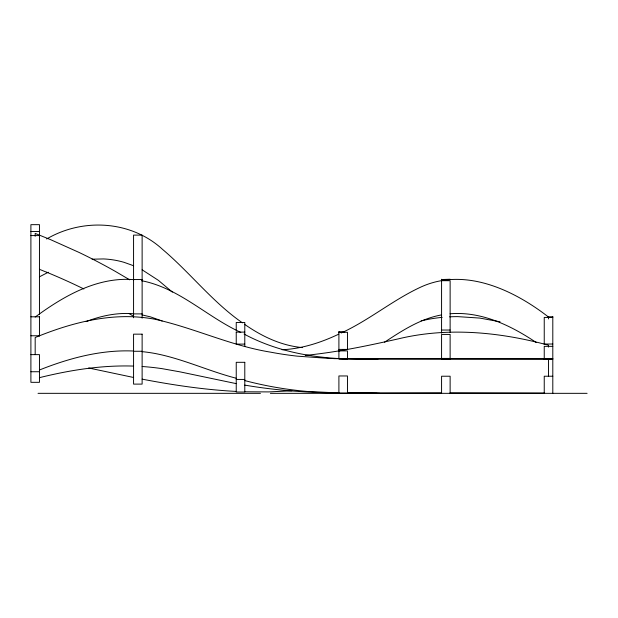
<?xml version="1.0" encoding="UTF-8"?>
<svg xmlns="http://www.w3.org/2000/svg" width="618" height="618" viewBox="0 0 618 618"><rect width="100%" height="100%" fill="white"/><g stroke="black" fill="none" stroke-linecap="round" stroke-linejoin="round"><path stroke-width="0.93" d="M35.18 317.049C63.631 296.115 97.428 276.524 134.067 279.668M384.535 342.217C402.14 330.607 420.449 318.695 441.576 314.917M46.636 238.988C82.889 217.683 131.201 220.556 162.565 249.394C190.205 272.77 212.522 302.086 242.457 322.851M39.459 276.818L48.304 272.237M341.244 332.986C369.301 320.124 393.125 299.784 421.136 286.93C464.975 266.991 513.496 289.834 548.521 317.049L548.521 318.95M338.788 334.137C320.997 342.588 301.831 348.83 282.032 349.749M39.459 369.997C69.286 358.108 101.213 349.572 133.565 351.024M86.165 321.592C101.174 315.728 117.412 312.384 133.565 313.766M39.459 377.66C70.189 370.066 101.831 365.053 133.565 366.08M421.136 320.812L429.525 319.097A158.587 158.587 0 0 1 442.164 317.366M291.851 390.792L268.737 391.912L244.79 391.781M450.128 313.766C481.322 311.209 510.962 325.493 536.177 342.48M92.074 259.205L103.384 258.934A85.068 85.068 0 0 1 124.087 262.341L133.565 265.725M441.576 392.832L347.463 393.033L379.622 393.334M30.9 231.503L39.459 231.503M30.9 235.589L39.459 235.589L39.459 314.655M133.565 279.545L142.125 279.545M441.576 279.545L450.128 279.243M441.576 280.696L450.128 280.696L450.128 332.469M133.565 313.89L142.125 313.89M30.9 316.802L39.459 316.802M548.042 316.802L552.801 316.802M552.801 317.42L544.242 317.42L544.242 344.396M441.576 330.035L450.128 330.035M338.903 331.858L344.612 331.858M236.238 332.105L244.79 332.105M338.903 332.283L347.463 332.283L347.463 349.409L338.903 349.409M30.9 335.767L39.459 335.767M544.242 344.025L552.801 344.025M244.79 344.102L236.238 344.102L236.238 332.005M552.801 346.343L544.242 346.343L544.242 359.498M338.903 350.893L347.463 350.893L347.463 359.56M133.565 351.271L142.125 351.271M30.9 354.624L39.459 354.624L39.459 382.326L30.9 382.326L30.9 224.666L39.459 224.666L39.459 235.419M441.576 358.417L450.128 358.417M338.903 358.61L347.463 358.602M347.463 358.726L338.903 358.726L338.903 331.719M338.903 358.834L347.463 358.811M441.576 358.757L450.128 358.757M544.242 358.757L552.801 358.757M544.242 358.927L552.801 358.927M365.192 359.089L552.801 359.112M30.9 371.735L39.459 371.735M552.801 376.223L544.242 376.223L544.242 393.334M236.238 379.429L244.79 379.429M450.128 392.824L544.242 393.056M347.463 393.071L338.903 393.071L338.903 375.96L347.463 375.96L347.463 393.148L377.204 393.334M38.03 393.334L260.464 393.334M270.375 393.334L587.1 393.334M377.93 359.112L329.881 358.471L297.196 356.146A349.247 349.247 0 0 1 270.352 352.113C230.375 345.624 193.55 327.648 154.168 319.097A158.587 158.587 0 0 0 125.894 316.632C94.546 316.81 63.978 325.725 35.18 337.513L35.18 354.624M548.521 358.849L333.635 358.641M365.192 359.066C323.639 359.746 281.128 354.006 244.087 334.06M338.903 392.948C307.401 392.685 275.867 390.46 244.79 385.114M338.903 392.978L309.139 391.503M236.238 391.418C204.604 389.788 173.21 385.099 142.125 379.143M141.53 280.711C179.066 287.934 206.814 316.833 240.788 332.391M236.238 383.631L179.938 371.843L162.163 368.668A253.086 253.086 0 0 0 142.125 366.505M133.565 377.474L88.698 367.988M142.125 314.917L150.452 316.864L162.163 320.981M500.078 321.793L479.753 318.077L457.807 316.632A158.587 158.587 0 0 0 449.626 316.825M236.238 378.247C208.614 371.117 182.573 358.649 154.454 353.372A159.421 159.421 0 0 0 142.125 351.642M39.459 269.332L46.736 272.283M142.125 269.811L158.362 280.325L172.352 292.113M129.734 279.846L115.265 271.348A592.677 592.677 0 0 0 79.027 252.422L50.73 239.714L35.18 233.419L35.18 236.269M244.604 324.334C257.374 333.264 271.387 340.696 286.497 344.744A99.699 99.699 0 0 0 302.557 347.625M552.801 316.648L552.801 393.334M548.521 347.107L548.521 345.207C499.792 332.028 447.834 326.891 398.309 338.865C371.997 344.798 345.578 350.437 318.803 353.844A492.824 492.824 0 0 1 305.246 355.404M548.521 359.112L548.521 376.223M450.128 359.066L450.128 334.423L441.576 334.423L441.576 359.066M450.128 393.334L450.128 376.223L441.576 376.223L441.576 393.334M441.576 279.243L441.576 333.195M244.79 346.497L244.79 322.465L236.238 322.465L236.238 330.421M142.125 318.193L142.125 235.11L133.565 235.11L133.565 317.752M39.459 316.648L39.459 336.022M46.752 272.252A611.526 611.526 0 0 1 83.893 288.977M128.923 313.488A611.526 611.526 0 0 1 133.596 316.323M309.131 391.619A372.924 372.924 0 0 1 244.79 380.58M142.125 334.16L133.565 334.16L133.565 384.11L142.125 384.11L142.125 334.16M244.79 362.318L236.238 362.318L236.238 392.013L244.79 392.013L244.79 362.318"/></g></svg>
